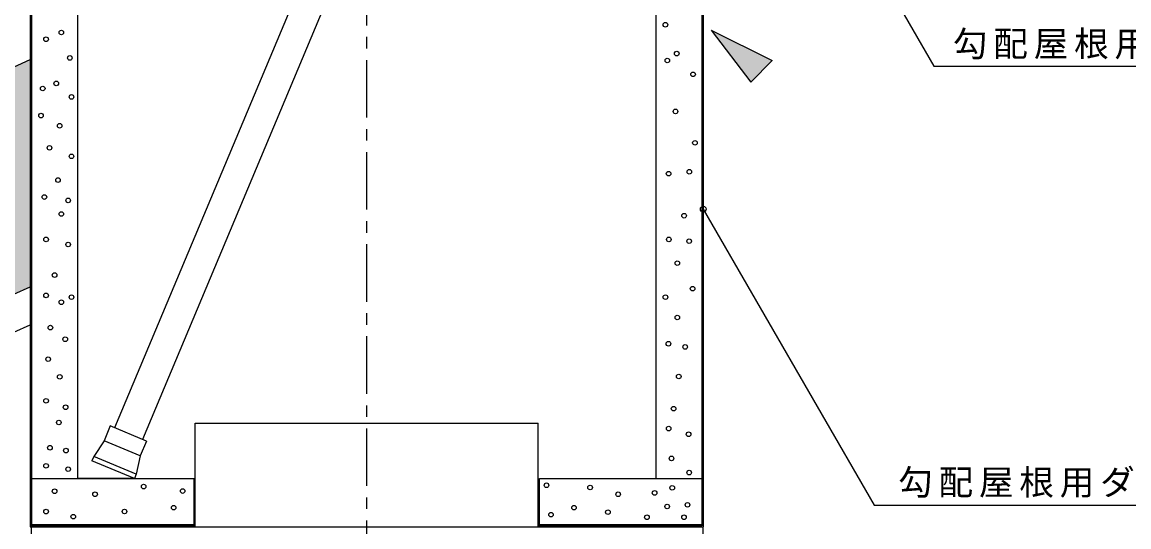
# Model space of a CAD drawing. Units: millimetres on the paper, enlarged 30 times, with parts at other scales. Extents: x -13026 to 11694, y -3820 to 4610.
# Drawn here: x -5351 to -2467, y -601 to 715 of the extents above; entities that cross this region are included whole.
import ezdxf

# ---------------------------------------------------------------- set-up
doc = ezdxf.new("R2010")
doc.units = ezdxf.units.MM
doc.header["$LTSCALE"] = 30
doc.header["$PDMODE"] = 32
doc.header["$PDSIZE"] = 15
doc.linetypes.add('CHAIN1', pattern=[8, 5, -1, 1, -1])
doc.layers.add('0-1', color=7, linetype='Continuous')
doc.styles.add('ＭＳ ゴシック', font='')
doc.styles.get('ＭＳ ゴシック').set_extended_font_data('MS Gothic')

msp = doc.modelspace()

# ---------------------------------------------------------------- linework, layer by layer
at = {"layer": '0-1'}
for p, q in [((-3579.34, 1686.1), (-3579.34, -597.59)), ((-3575.74, 1691.66), (-3575.74, -600.59)), ((-3699.34, 1632.09), (-3699.34, -474.59)), ((-5206.54, 953.85), (-5206.54, -474.59)), ((-4561.85, 963.43), (-5109.89, -342.22)), ((-5329.54, 902.44), (-5329.54, -600.59)), ((-5326.54, 899.85), (-5326.54, -597.59)), ((-3554.94, 694.22), (-3396.48, 614.99)), ((-9885.08, -1433.03), (-5329.54, 617.18)), ((-3575.74, 227.61), (-3130.39, -543.76)), ((-9663.46, -1925.46), (-5329.54, 25.01)), ((-9626.52, -2007.53), (-5329.54, -73.68)), ((-4899.64, -330.59), (-4005.64, -330.59)), ((-4899.64, -600.59), (-4899.64, -330.59)), ((-4899.64, -330.59), (-4005.64, -330.59)), ((-4899.64, -600.59), (-4899.64, -330.59)), ((-4005.64, -600.59), (-4005.64, -330.59)), ((-4005.64, -600.59), (-4005.64, -330.59)), ((-5137.21, -376.3), (-5164.09, -417.08)), ((-5043.16, -415.78), (-5137.21, -376.3)), ((-5164.09, -417.08), (-5168.73, -428.14)), ((-5058.09, -474.59), (-5168.73, -428.14)), ((-5053.44, -463.52), (-5164.09, -417.08)), ((-5326.54, -474.59), (-4902.64, -474.59)), ((-5058.09, -474.59), (-5206.54, -474.59)), ((-4902.64, -600.59), (-4902.64, -474.59)), ((-4002.64, -600.59), (-4002.64, -474.59)), ((-4002.64, -474.59), (-3579.34, -474.59)), ((-3130.39, -543.76), (-1568.69, -543.76)), ((-5329.54, -1626.59), (-5326.54, -597.59)), ((-5329.54, -600.59), (-4902.64, -600.59)), ((-5326.54, -594.59), (-4902.64, -594.59)), ((-5326.54, -597.59), (-4902.64, -597.59)), ((-4902.64, -600.59), (-4002.64, -600.59)), ((-4899.64, -600.59), (-4005.64, -600.59)), ((-4899.64, -600.59), (-4005.64, -600.59)), ((-4002.64, -594.59), (-3579.34, -594.59)), ((-4002.64, -597.59), (-3579.34, -597.59)), ((-4002.64, -600.59), (-3575.74, -600.59)), ((-3575.74, -1626.59), (-3575.74, -600.59))]:
    msp.add_line(p, q, dxfattribs=at)
at = {"layer": '0-1', "linetype": 'CHAIN1'}
msp.add_line((-4452.64, -2893.84), (-4452.64, 1297.05), dxfattribs=at)
at = {"layer": '0-1'}
for points in [[(-3621.76, 1720.89), (-2974.81, 600.33), (-1411.3, 600.33)], [(-4462.4, 1012.78), (-4489.38, 933.01), (-5037.42, -372.64)], [(-3554.94, 694.22), (-3451.59, 558.15), (-3396.48, 614.99)], [(-5026.91, -377.05), (-5120.96, -337.57), (-5137.21, -376.3)], [(-5026.91, -377.05), (-5043.16, -415.78), (-5053.44, -463.52), (-5058.09, -474.59)]]:
    msp.add_lwpolyline(points, dxfattribs=at)
for centre in [(-5248.41, 687.92), (-3674.43, 708.18), (-5288.2, 670.23), (-3644.95, 632.83), (-5226.3, 621.6), (-3669.52, 614.81), (-3602.36, 578.77), (-5297.04, 542.01), (-5261.67, 555.28), (-5221.88, 519.91), (-5301.47, 471.27), (-3648.22, 482.13), (-5252.83, 444.74), (-3597.44, 400.22), (-5279.36, 387.26), (-5221.88, 365.16), (-3666.24, 319.96), (-3612.19, 324.87), (-5257.25, 303.26), (-5292.62, 259.04), (-5230.72, 250.2), (-5248.41, 214.83), (-3625.74, 210.4), (-5288.2, 148.5), (-3665.53, 148.5), (-3612.48, 144.08), (-5230.72, 135.24), (-3643.43, 86.6), (-5266.09, 55.65), (-5288.2, 2.6), (-5221.88, -1.82), (-3674.38, -1.82), (-3603.63, 20.28), (-5248.41, -15.09), (-3643.43, -54.88), (-5276.91, -81.33), (-5238.35, -111.51), (-3666.57, -123.25), (-3622.98, -131.63), (-5282.77, -163.48), (-5252.6, -209.59), (-3639.75, -208.75), (-5288.31, -272.13), (-5237.38, -288.8), (-3653.16, -292.58), (-5254.98, -328.62), (-3665.91, -344.36), (-3614.05, -359.17), (-5278.13, -394.36), (-5236.46, -401.77), (-3658.5, -422.15), (-5288.2, -441.41), (-5230.72, -450.25), (-3612.48, -459.1), (-5034.03, -495.53), (-3984.27, -492.2), (-5266.09, -507.73), (-5160.66, -515.52), (-4932.38, -507.19), (-3870.66, -497.99), (-3797.65, -515.52), (-3702.67, -512.19), (-3656.69, -498.89), (-4955.71, -550.52), (-3912.62, -550.52), (-3669.96, -547.52), (-3616.9, -543.1), (-5288.2, -560.79), (-5217.46, -574.05), (-5084.01, -560.51), (-3972.61, -568.84), (-3824.31, -562.18), (-3722.67, -575.51), (-3626.02, -575.51)]:
    msp.add_circle(centre, 6, dxfattribs=at)
msp.add_point((-3575.74, 227.61), dxfattribs=at)
msp.add_solid([(-3554.94, 694.22), (-3451.59, 558.15), (-3396.48, 614.99)], dxfattribs=at)
at = {"layer": '0-1', "color": 254}
msp.add_solid([(-9885.08, -1433.03), (-9663.46, -1925.46), (-5329.54, 617.18), (-5329.54, 25.01)], dxfattribs=at)

# ---------------------------------------------------------------- texts
at = {"layer": '0-1', "char_height": 65.98, "attachment_point": 7, "style": 'ＭＳ ゴシック'}
for s, insert in [('\\T1.17;勾配屋根用接続アタッチメント', (-2925.38, 617.9)), ('\\T1.17;勾配屋根用ダクト接続ボックス', (-3068.08, -524.8))]:
    msp.add_mtext(s, dxfattribs=dict(at, insert=insert))

doc.saveas('drawing.dxf')
